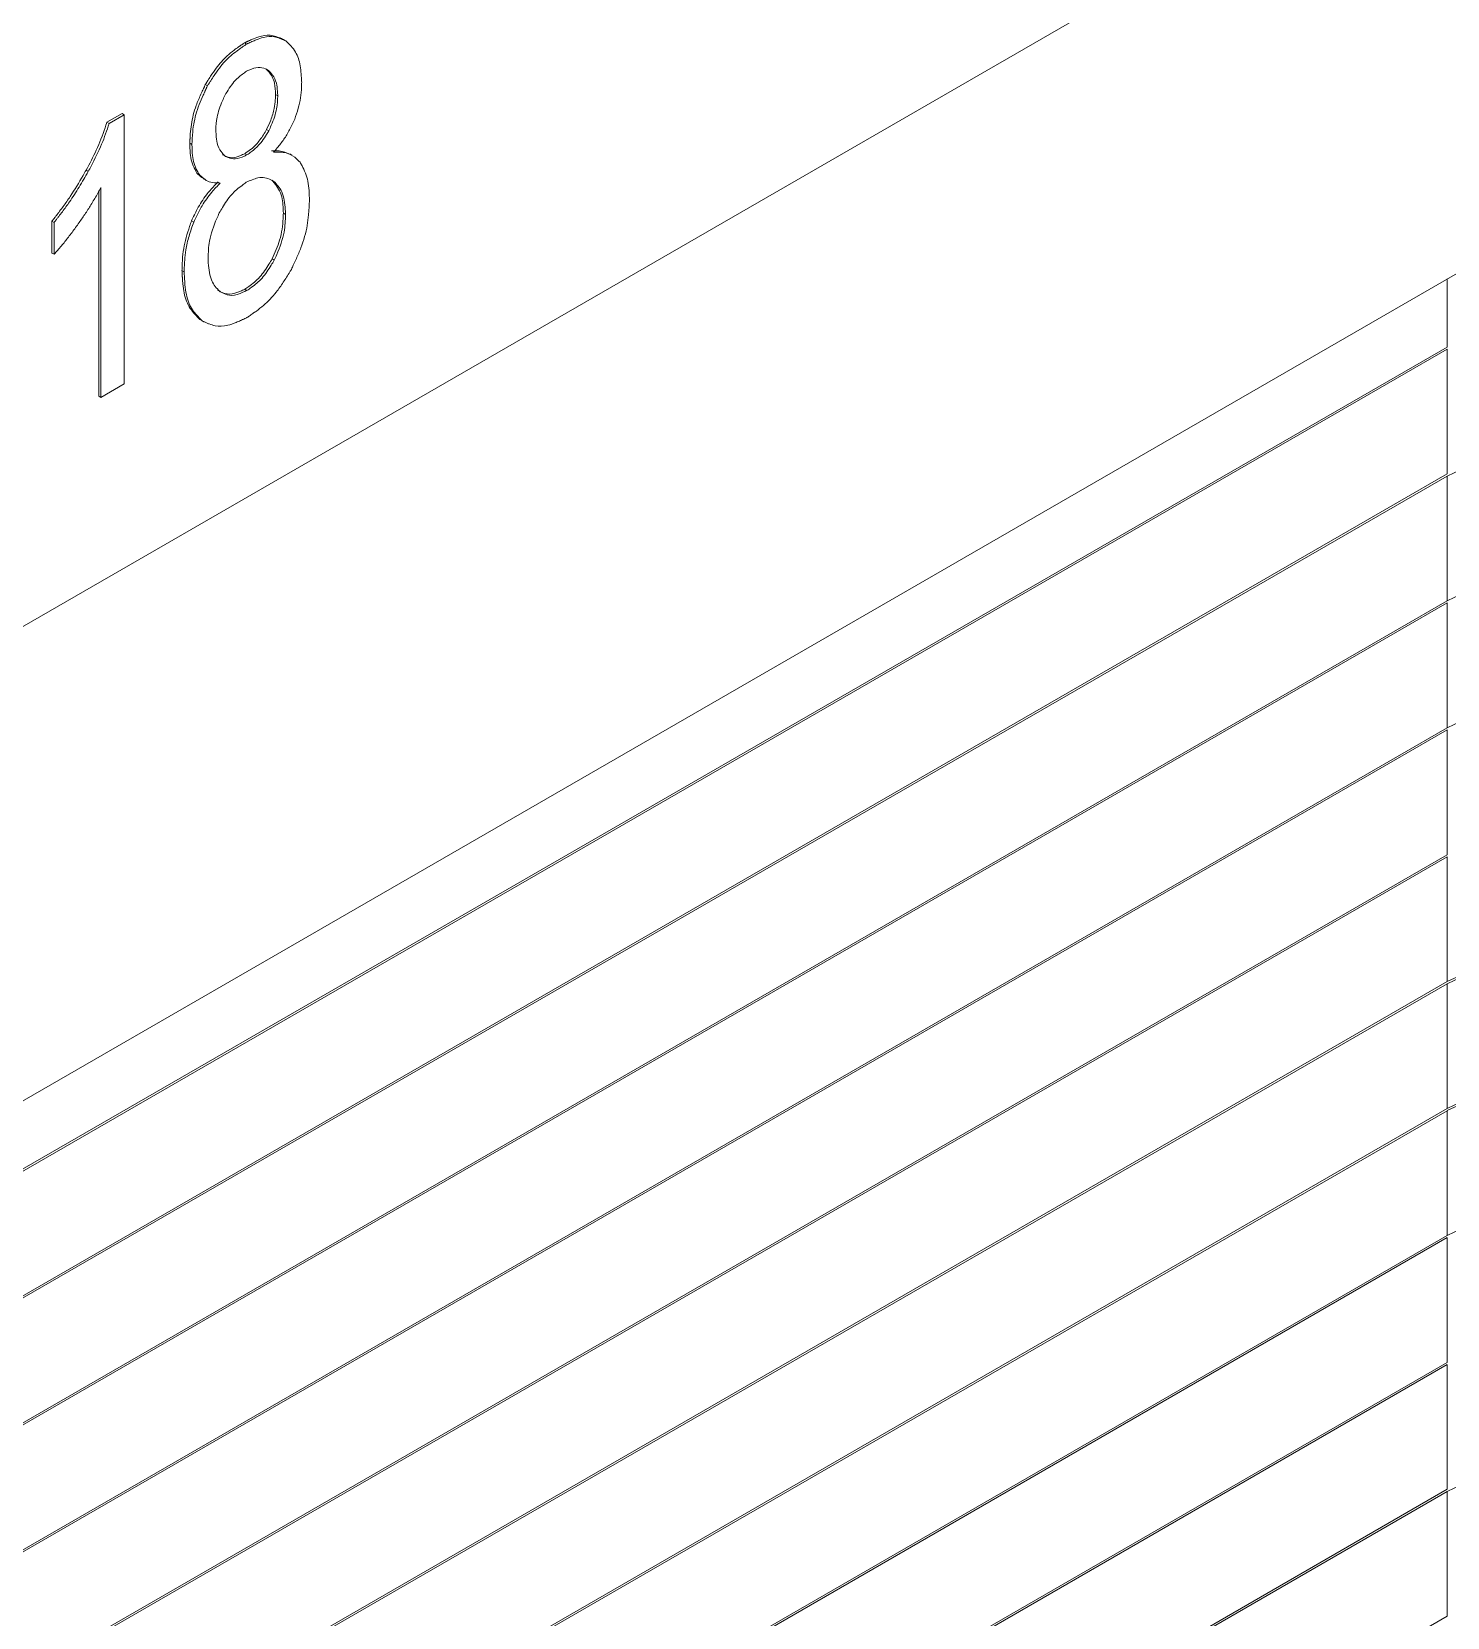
# Model space of a CAD drawing. Header units: millimetres. Extents: x -489 to 1607, y 116 to 1738.
# Drawn here: x 1275.01 to 1279.64, y 1293.88 to 1299.07 of the extents above; entities that cross this region are included whole.
import ezdxf

# ---------------------------------------------------------------- set-up
doc = ezdxf.new("R2010")
doc.units = ezdxf.units.MM

msp = doc.modelspace()

# ---------------------------------------------------------------- linework, layer by layer
at = {"color": 7, "linetype": 'Continuous', "lineweight": 15}
for p, q in [((1278.5367, 1299.177), (1264.3946, 1291.013)), ((1275.8408, 1299.0397), (1275.8337, 1299.0437)), ((1275.7119, 1299.0292), (1275.7049, 1299.0333)), ((1275.7837, 1298.9431), (1275.7767, 1298.9472)), ((1275.5841, 1298.8927), (1275.5771, 1298.8968)), ((1275.814, 1298.86), (1275.8069, 1298.8641)), ((1275.305, 1298.8025), (1275.2553, 1298.7738)), ((1275.2624, 1298.7697), (1275.3121, 1298.7984)), ((1275.3121, 1298.7984), (1275.305, 1298.8025)), ((1275.3121, 1298.7984), (1275.3121, 1297.9181)), ((1275.2553, 1298.7738), (1275.2624, 1298.7697)), ((1275.7845, 1298.7457), (1275.7774, 1298.7498)), ((1275.5333, 1298.7008), (1275.5262, 1298.7049)), ((1275.7132, 1298.667), (1275.7062, 1298.671)), ((1275.8602, 1298.666), (1275.8532, 1298.6701)), ((1280.2338, 1298.6053), (1262.5561, 1288.4002)), ((1275.1943, 1298.6126), (1275.1872, 1298.6167)), ((1275.5567, 1298.6035), (1275.5496, 1298.6075)), ((1275.5736, 1298.5874), (1275.5807, 1298.5833)), ((1275.2284, 1298.547), (1275.2284, 1297.8779)), ((1275.2355, 1297.8738), (1275.2355, 1298.5598)), ((1275.8393, 1298.4718), (1275.8323, 1298.4759)), ((1275.0827, 1298.4459), (1275.0756, 1298.45)), ((1275.0756, 1298.45), (1275.0756, 1298.3459)), ((1275.0827, 1298.3418), (1275.0827, 1298.4459)), ((1275.5392, 1298.4474), (1275.5321, 1298.4515)), ((1275.0827, 1298.3418), (1275.0756, 1298.3459)), ((1275.8026, 1298.3227), (1275.7956, 1298.3268)), ((1275.5008, 1298.2883), (1275.5079, 1298.2843)), ((1275.7132, 1298.2232), (1275.7062, 1298.2273)), ((1275.5666, 1298.1239), (1275.5595, 1298.128)), ((1263.0105, 1288.4397), (1279.6379, 1298.0385)), ((1279.6379, 1298.0316), (1263.0105, 1288.4328)), ((1279.6379, 1298.0316), (1279.6379, 1297.6233)), ((1275.3121, 1297.9181), (1275.2355, 1297.8738)), ((1275.2355, 1297.8738), (1275.2284, 1297.8779)), ((1263.0105, 1288.0245), (1279.6379, 1297.6233)), ((1279.6379, 1297.6164), (1263.0105, 1288.0176)), ((1279.6379, 1297.6164), (1279.6379, 1297.2081)), ((1263.0105, 1287.6093), (1279.6379, 1297.2081)), ((1279.6379, 1297.2012), (1263.0105, 1287.6024)), ((1279.6379, 1297.2012), (1279.6379, 1296.7929)), ((1263.0105, 1287.1941), (1279.6379, 1296.7929)), ((1279.6379, 1296.786), (1263.0105, 1287.1872)), ((1279.6379, 1296.786), (1279.6379, 1296.3777)), ((1263.0105, 1286.7789), (1279.6379, 1296.3777)), ((1279.6379, 1296.3708), (1263.0105, 1286.772)), ((1279.6379, 1296.3708), (1279.6379, 1295.9625)), ((1263.0105, 1286.3637), (1279.6379, 1295.9625)), ((1279.6379, 1295.9556), (1263.0105, 1286.3568)), ((1279.6379, 1295.9556), (1279.6379, 1295.5473)), ((1263.0105, 1285.9485), (1279.6379, 1295.5473)), ((1279.6379, 1295.5404), (1263.0105, 1285.9416)), ((1279.6379, 1295.5404), (1279.6379, 1295.1321)), ((1263.0105, 1285.5333), (1279.6379, 1295.1321)), ((1279.6379, 1295.1252), (1263.0105, 1285.5264)), ((1279.6379, 1295.1252), (1279.6379, 1294.717)), ((1263.0105, 1285.1182), (1279.6379, 1294.717)), ((1279.6379, 1294.7101), (1263.0105, 1285.1113)), ((1279.6379, 1294.7101), (1279.6379, 1294.3018)), ((1263.0105, 1284.703), (1279.6379, 1294.3018)), ((1279.6379, 1294.2949), (1263.0105, 1284.696)), ((1279.6379, 1294.2949), (1279.6379, 1293.8866)), ((1263.0105, 1284.2878), (1279.6379, 1293.8866))]:
    msp.add_line(p, q, dxfattribs=at)
at = {"color": 8, "linetype": 'Continuous', "lineweight": 15}
msp.add_line((1279.6379, 1298.2613), (1279.6379, 1298.0385), dxfattribs=at)
at = {"color": 7, "linetype": 'Continuous', "lineweight": 15}
for centre in [(1279.0152, 1298.9907), (1279.0152, 1298.5824), (1279.0152, 1298.1672), (1279.0152, 1297.3369), (1279.0152, 1297.3299), (1279.0152, 1296.9217), (1279.0152, 1296.9148), (1279.0152, 1296.5065), (1279.0152, 1295.6692), (1279.0152, 1294.8388), (1279.0152, 1294.4305)]:
    msp.add_arc(centre, 1.5088, 294.3752, 354.3055, dxfattribs=at)
for points, knots in [([(1275.8337, 1299.0437), (1275.8328, 1299.0441), (1275.8315, 1299.0447), (1275.8297, 1299.0455), (1275.828, 1299.0463), (1275.8262, 1299.047), (1275.8244, 1299.0478), (1275.8231, 1299.0484), (1275.8213, 1299.0491), (1275.8164, 1299.0511), (1275.8057, 1299.055), (1275.7846, 1299.0602), (1275.757, 1299.0561), (1275.7342, 1299.0467), (1275.724, 1299.0422), (1275.7213, 1299.041), (1275.7201, 1299.0404), (1275.7191, 1299.0399), (1275.7179, 1299.0394), (1275.7169, 1299.0389), (1275.7157, 1299.0384), (1275.7147, 1299.0379), (1275.7134, 1299.0373), (1275.7122, 1299.0368), (1275.711, 1299.0362), (1275.7098, 1299.0356), (1275.7088, 1299.0352), (1275.7076, 1299.0346), (1275.7063, 1299.034), (1275.7054, 1299.0335), (1275.7049, 1299.0333)], [0, 0, 0, 0, 0.024579, 0.03682, 0.049157, 0.073639, 0.085936, 0.098232, 0.110528, 0.13508, 0.233309, 0.397106, 0.672705, 0.835878, 0.87691, 0.887134, 0.892291, 0.902515, 0.907671, 0.917882, 0.923038, 0.933262, 0.938404, 0.948701, 0.958912, 0.964053, 0.974278, 0.979419, 0.989703, 1, 1, 1, 1]), ([(1275.7119, 1299.0292), (1275.7131, 1299.0298), (1275.7155, 1299.0309), (1275.7202, 1299.0331), (1275.7248, 1299.0353), (1275.7331, 1299.0391), (1275.7468, 1299.045), (1275.7726, 1299.0544), (1275.7988, 1299.0552), (1275.8177, 1299.0492), (1275.8272, 1299.0455), (1275.8318, 1299.0436), (1275.8349, 1299.0423), (1275.8376, 1299.0411), (1275.8397, 1299.0401), (1275.8408, 1299.0397)], [0, 0, 0, 0, 0.0246299, 0.0491734, 0.0983016, 0.1228002, 0.2210601, 0.3878931, 0.6668678, 0.8134509, 0.8867125, 0.9232454, 0.9415045, 0.9707523, 1, 1, 1, 1]), ([(1275.7049, 1299.0333), (1275.7037, 1299.0325), (1275.7019, 1299.0313), (1275.6996, 1299.0297), (1275.6972, 1299.0281), (1275.6949, 1299.0265), (1275.6925, 1299.0249), (1275.6908, 1299.0237), (1275.6884, 1299.022), (1275.682, 1299.0175), (1275.6684, 1299.0077), (1275.643, 1298.9873), (1275.6167, 1298.9573), (1275.5989, 1298.9308), (1275.5908, 1298.9184), (1275.5883, 1298.9144), (1275.5864, 1298.9116), (1275.585, 1298.9093), (1275.5832, 1298.9065), (1275.5817, 1298.9042), (1275.5801, 1298.9016), (1275.5787, 1298.8993), (1275.5776, 1298.8976), (1275.5771, 1298.8968)], [0, 0, 0, 0, 0.024793, 0.037197, 0.049587, 0.074394, 0.086798, 0.099201, 0.11162, 0.136457, 0.235681, 0.401107, 0.679025, 0.839167, 0.879379, 0.899468, 0.909484, 0.929572, 0.939685, 0.959758, 0.96987, 0.984963, 1, 1, 1, 1]), ([(1275.5841, 1298.8927), (1275.585, 1298.8941), (1275.5868, 1298.8969), (1275.5895, 1298.9011), (1275.593, 1298.9068), (1275.5993, 1298.9166), (1275.6109, 1298.9342), (1275.632, 1298.9639), (1275.6589, 1298.991), (1275.6824, 1299.0087), (1275.6938, 1299.0168), (1275.6999, 1299.021), (1275.7038, 1299.0237), (1275.7081, 1299.0266), (1275.7107, 1299.0284), (1275.7119, 1299.0292)], [0, 0, 0, 0, 0.0247326, 0.0496739, 0.0743654, 0.1240292, 0.2233209, 0.3898445, 0.6684765, 0.8165705, 0.8904697, 0.9089647, 0.9458811, 0.9729707, 1, 1, 1, 1]), ([(1275.8408, 1299.0397), (1275.8422, 1299.0383), (1275.845, 1299.0355), (1275.8505, 1299.0299), (1275.8601, 1299.0199), (1275.8765, 1298.9997), (1275.8869, 1298.9677), (1275.8899, 1298.9389), (1275.8908, 1298.9263), (1275.8912, 1298.9206), (1275.8915, 1298.916), (1275.8918, 1298.9102), (1275.892, 1298.9067), (1275.8922, 1298.9044)], [0, 0, 0, 0, 0.0455675, 0.0912744, 0.1824579, 0.3651825, 0.679165, 0.8392546, 0.8795055, 0.899555, 0.9396338, 0.9598041, 1, 1, 1, 1]), ([(1275.7122, 1298.9409), (1275.7075, 1298.9376), (1275.6934, 1298.9277), (1275.6666, 1298.9046), (1275.6504, 1298.8773), (1275.6412, 1298.8617)], [0, 0, 0, 0, 0.175946, 0.531201, 1, 1, 1, 1]), ([(1275.7837, 1298.9431), (1275.7803, 1298.9449), (1275.7701, 1298.9503), (1275.7502, 1298.9564), (1275.7275, 1298.9477), (1275.7148, 1298.942), (1275.7122, 1298.9409)], [0, 0, 0, 0, 0.174074, 0.525037, 0.904667, 1, 1, 1, 1]), ([(1275.7767, 1298.9472), (1275.7794, 1298.9443), (1275.7909, 1298.9324), (1275.8051, 1298.9072), (1275.8063, 1298.8771), (1275.8069, 1298.8641)], [0, 0, 0, 0, 0.150879, 0.632495, 1, 1, 1, 1]), ([(1275.814, 1298.86), (1275.8137, 1298.8652), (1275.8129, 1298.8796), (1275.8102, 1298.9054), (1275.799, 1298.9273), (1275.7883, 1298.9384), (1275.7837, 1298.9431)], [0, 0, 0, 0, 0.150621, 0.412487, 0.752362, 1, 1, 1, 1]), ([(1275.5771, 1298.8968), (1275.5767, 1298.896), (1275.5757, 1298.8938), (1275.5742, 1298.8908), (1275.5729, 1298.8878), (1275.5718, 1298.8855), (1275.5704, 1298.8825), (1275.569, 1298.8795), (1275.5676, 1298.8765), (1275.5656, 1298.872), (1275.5584, 1298.8562), (1275.5429, 1298.8203), (1275.5317, 1298.7758), (1275.5286, 1298.7432), (1275.5277, 1298.7301), (1275.5274, 1298.7266), (1275.5273, 1298.725), (1275.5272, 1298.7234), (1275.5271, 1298.7218), (1275.5271, 1298.7205), (1275.527, 1298.7189), (1275.5269, 1298.7176), (1275.5268, 1298.716), (1275.5267, 1298.7144), (1275.5266, 1298.7128), (1275.5265, 1298.7112), (1275.5265, 1298.71), (1275.5263, 1298.7077), (1275.5263, 1298.7062), (1275.5262, 1298.7049)], [0, 0, 0, 0, 0.011528, 0.034694, 0.046332, 0.057819, 0.069457, 0.092501, 0.104098, 0.115656, 0.161949, 0.347153, 0.664801, 0.831998, 0.873938, 0.879194, 0.889707, 0.900214, 0.90547, 0.915977, 0.921228, 0.931735, 0.936986, 0.947488, 0.957991, 0.963242, 0.973744, 0.978995, 1, 1, 1, 1]), ([(1275.5333, 1298.7008), (1275.5333, 1298.7022), (1275.5335, 1298.705), (1275.5337, 1298.7085), (1275.5339, 1298.712), (1275.534, 1298.7148), (1275.5343, 1298.7183), (1275.5344, 1298.7211), (1275.5348, 1298.7261), (1275.5358, 1298.7409), (1275.5393, 1298.7757), (1275.5517, 1298.8204), (1275.5666, 1298.8546), (1275.5729, 1298.8686), (1275.5752, 1298.8737), (1275.5767, 1298.8768), (1275.5782, 1298.88), (1275.5794, 1298.8825), (1275.5809, 1298.8857), (1275.5823, 1298.8889), (1275.5835, 1298.8914), (1275.5841, 1298.8927)], [0, 0, 0, 0, 0.023081, 0.046299, 0.057771, 0.080994, 0.092471, 0.115704, 0.127191, 0.173426, 0.358816, 0.687117, 0.84323, 0.882452, 0.902011, 0.921651, 0.931374, 0.951055, 0.960819, 0.980389, 1, 1, 1, 1]), ([(1275.8922, 1298.9044), (1275.892, 1298.8988), (1275.8914, 1298.8822), (1275.8894, 1298.8544), (1275.8812, 1298.8191), (1275.8734, 1298.7958), (1275.8694, 1298.784)], [0, 0, 0, 0, 0.14626, 0.439404, 0.716397, 1, 1, 1, 1]), ([(1275.6412, 1298.8617), (1275.6384, 1298.8557), (1275.6275, 1298.8323), (1275.6135, 1298.7926), (1275.6121, 1298.7626), (1275.6115, 1298.749)], [0, 0, 0, 0, 0.158146, 0.618226, 1, 1, 1, 1]), ([(1275.8069, 1298.8641), (1275.8066, 1298.8585), (1275.8058, 1298.8438), (1275.8033, 1298.8165), (1275.7927, 1298.7828), (1275.7821, 1298.7599), (1275.7774, 1298.7498)], [0, 0, 0, 0, 0.155294, 0.406248, 0.738643, 1, 1, 1, 1]), ([(1275.7845, 1298.7457), (1275.7873, 1298.7517), (1275.7982, 1298.7754), (1275.8122, 1298.8157), (1275.8134, 1298.8461), (1275.814, 1298.86)], [0, 0, 0, 0, 0.15563, 0.615076, 1, 1, 1, 1]), ([(1275.8694, 1298.784), (1275.8666, 1298.778), (1275.8587, 1298.7608), (1275.8447, 1298.733), (1275.8234, 1298.703), (1275.8082, 1298.6849), (1275.8005, 1298.6758)], [0, 0, 0, 0, 0.153556, 0.439505, 0.716157, 1, 1, 1, 1]), ([(1275.2553, 1298.7738), (1275.2533, 1298.7677), (1275.2431, 1298.7372), (1275.2231, 1298.6839), (1275.1989, 1298.6385), (1275.1872, 1298.6167)], [0, 0, 0, 0, 0.114912, 0.57523, 1, 1, 1, 1]), ([(1275.1943, 1298.6126), (1275.1974, 1298.6185), (1275.213, 1298.6479), (1275.2392, 1298.7), (1275.2549, 1298.7471), (1275.2624, 1298.7697)], [0, 0, 0, 0, 0.114847, 0.574842, 1, 1, 1, 1]), ([(1275.6115, 1298.749), (1275.6117, 1298.7437), (1275.6124, 1298.7287), (1275.6149, 1298.7017), (1275.6263, 1298.6793), (1275.6367, 1298.6679), (1275.6409, 1298.6634)], [0, 0, 0, 0, 0.148229, 0.422474, 0.769732, 1, 1, 1, 1]), ([(1275.7774, 1298.7498), (1275.774, 1298.7441), (1275.7636, 1298.7269), (1275.7413, 1298.6953), (1275.7189, 1298.6799), (1275.7062, 1298.671)], [0, 0, 0, 0, 0.176042, 0.530842, 1, 1, 1, 1]), ([(1275.7132, 1298.667), (1275.7179, 1298.6702), (1275.732, 1298.6801), (1275.7589, 1298.7029), (1275.7752, 1298.7302), (1275.7845, 1298.7457)], [0, 0, 0, 0, 0.17596, 0.531074, 1, 1, 1, 1]), ([(1275.5262, 1298.7049), (1275.5264, 1298.6995), (1275.5269, 1298.6835), (1275.5288, 1298.6573), (1275.537, 1298.6302), (1275.5454, 1298.6152), (1275.5496, 1298.6075)], [0, 0, 0, 0, 0.141714, 0.425147, 0.708915, 1, 1, 1, 1]), ([(1275.5567, 1298.6035), (1275.5546, 1298.6072), (1275.5485, 1298.6184), (1275.5397, 1298.6373), (1275.5344, 1298.6669), (1275.5337, 1298.6886), (1275.5333, 1298.7008)], [0, 0, 0, 0, 0.141702, 0.425235, 0.675457, 1, 1, 1, 1]), ([(1275.8531, 1298.6699), (1275.8422, 1298.6742), (1275.8238, 1298.6813), (1275.8022, 1298.6803), (1275.7935, 1298.6799)], [0, 0, 0, 0, 0.596979, 1, 1, 1, 1]), ([(1275.7062, 1298.671), (1275.7015, 1298.6689), (1275.6874, 1298.6624), (1275.6631, 1298.6546), (1275.6455, 1298.6616), (1275.636, 1298.6664), (1275.6338, 1298.6675)], [0, 0, 0, 0, 0.173173, 0.522653, 0.889137, 1, 1, 1, 1]), ([(1275.6409, 1298.6634), (1275.6443, 1298.6617), (1275.6547, 1298.6564), (1275.6747, 1298.6507), (1275.6975, 1298.6598), (1275.7104, 1298.6657), (1275.7132, 1298.667)], [0, 0, 0, 0, 0.1732811, 0.5225442, 0.8959073, 1, 1, 1, 1]), ([(1275.8005, 1298.6758), (1275.8048, 1298.6759), (1275.8175, 1298.6761), (1275.843, 1298.6756), (1275.8676, 1298.6628), (1275.8817, 1298.6484), (1275.8873, 1298.6427)], [0, 0, 0, 0, 0.1237147, 0.3711405, 0.749491, 1, 1, 1, 1]), ([(1275.8873, 1298.6427), (1275.8893, 1298.639), (1275.8996, 1298.6204), (1275.9157, 1298.583), (1275.9169, 1298.5396), (1275.9175, 1298.5177)], [0, 0, 0, 0, 0.1102468, 0.5535295, 1, 1, 1, 1]), ([(1275.1872, 1298.6167), (1275.1839, 1298.6109), (1275.1672, 1298.582), (1275.1433, 1298.5417), (1275.1165, 1298.5039), (1275.1027, 1298.4854), (1275.0958, 1298.4762), (1275.0923, 1298.4717), (1275.0903, 1298.4691), (1275.0883, 1298.4665), (1275.0864, 1298.4639), (1275.0843, 1298.4613), (1275.0828, 1298.4593), (1275.0809, 1298.4568), (1275.079, 1298.4543), (1275.0771, 1298.4518), (1275.0761, 1298.4506), (1275.0756, 1298.45)], [0, 0, 0, 0, 0.09899, 0.495124, 0.693116, 0.792055, 0.84154, 0.866328, 0.878659, 0.890975, 0.915762, 0.928077, 0.940533, 0.952849, 0.976495, 0.988216, 1, 1, 1, 1]), ([(1275.0827, 1298.4459), (1275.0837, 1298.4472), (1275.0857, 1298.4498), (1275.0887, 1298.4537), (1275.0927, 1298.4589), (1275.0997, 1298.468), (1275.1136, 1298.4863), (1275.1367, 1298.5177), (1275.165, 1298.5618), (1275.1845, 1298.5956), (1275.1943, 1298.6126)], [0, 0, 0, 0, 0.02463, 0.0494, 0.07417, 0.123664, 0.222533, 0.420534, 0.709218, 1, 1, 1, 1]), ([(1275.6189, 1298.5791), (1275.6145, 1298.5745), (1275.6014, 1298.5607), (1275.5766, 1298.5332), (1275.5519, 1298.4936), (1275.5381, 1298.4643), (1275.5321, 1298.4515)], [0, 0, 0, 0, 0.126771, 0.380522, 0.730234, 1, 1, 1, 1]), ([(1275.5392, 1298.4474), (1275.542, 1298.4534), (1275.5506, 1298.4714), (1275.5678, 1298.5058), (1275.5953, 1298.5429), (1275.6166, 1298.5653), (1275.6259, 1298.575)], [0, 0, 0, 0, 0.1267192, 0.3805997, 0.7301594, 1, 1, 1, 1]), ([(1275.5496, 1298.6075), (1275.5524, 1298.6047), (1275.5598, 1298.5971), (1275.5684, 1298.5913), (1275.5738, 1298.5877)], [0, 0, 0, 0, 0.371983, 1, 1, 1, 1]), ([(1275.6259, 1298.575), (1275.6217, 1298.5751), (1275.6092, 1298.5755), (1275.5898, 1298.5776), (1275.5714, 1298.5886), (1275.5616, 1298.5985), (1275.5567, 1298.6035)], [0, 0, 0, 0, 0.153156, 0.460096, 0.726799, 1, 1, 1, 1]), ([(1275.7112, 1298.5773), (1275.7065, 1298.5739), (1275.69, 1298.5623), (1275.6612, 1298.539), (1275.6382, 1298.5039), (1275.6261, 1298.4831), (1275.6225, 1298.477)], [0, 0, 0, 0, 0.140025, 0.493771, 0.851106, 1, 1, 1, 1]), ([(1275.8016, 1298.5801), (1275.7982, 1298.5819), (1275.7888, 1298.5869), (1275.7725, 1298.5938), (1275.7454, 1298.5929), (1275.7241, 1298.5832), (1275.7112, 1298.5773)], [0, 0, 0, 0, 0.137497, 0.379916, 0.624484, 1, 1, 1, 1]), ([(1275.7945, 1298.5842), (1275.7972, 1298.5813), (1275.8108, 1298.5666), (1275.8301, 1298.5353), (1275.8316, 1298.4947), (1275.8323, 1298.4759)], [0, 0, 0, 0, 0.116964, 0.590322, 1, 1, 1, 1]), ([(1275.8393, 1298.4718), (1275.8391, 1298.4771), (1275.8378, 1298.5037), (1275.832, 1298.5478), (1275.8112, 1298.5699), (1275.8016, 1298.5801)], [0, 0, 0, 0, 0.117008, 0.589122, 1, 1, 1, 1]), ([(1275.2355, 1298.5598), (1275.2322, 1298.554), (1275.2226, 1298.5364), (1275.2065, 1298.5082), (1275.1857, 1298.4761), (1275.1716, 1298.4558), (1275.1645, 1298.4456)], [0, 0, 0, 0, 0.148226, 0.4450773, 0.7220907, 1, 1, 1, 1]), ([(1275.6225, 1298.477), (1275.6199, 1298.471), (1275.6065, 1298.4406), (1275.5882, 1298.3885), (1275.5867, 1298.3475), (1275.5861, 1298.3292)], [0, 0, 0, 0, 0.120153, 0.607045, 1, 1, 1, 1]), ([(1275.8323, 1298.4759), (1275.832, 1298.4704), (1275.8308, 1298.4423), (1275.825, 1298.3922), (1275.8048, 1298.3472), (1275.7956, 1298.3268)], [0, 0, 0, 0, 0.119059, 0.599847, 1, 1, 1, 1]), ([(1275.8026, 1298.3227), (1275.8053, 1298.3287), (1275.8188, 1298.359), (1275.8374, 1298.4117), (1275.8387, 1298.4531), (1275.8393, 1298.4718)], [0, 0, 0, 0, 0.119032, 0.601185, 1, 1, 1, 1]), ([(1275.9175, 1298.5177), (1275.9174, 1298.5149), (1275.9172, 1298.5107), (1275.9168, 1298.5037), (1275.9164, 1298.4967), (1275.9157, 1298.4854), (1275.9141, 1298.4656), (1275.9096, 1298.4248), (1275.8955, 1298.3755), (1275.8787, 1298.3364), (1275.8709, 1298.3189), (1275.8675, 1298.3116), (1275.8645, 1298.305), (1275.8619, 1298.2992), (1275.8598, 1298.2948), (1275.8588, 1298.2926)], [0, 0, 0, 0, 0.039459, 0.059128, 0.098602, 0.137977, 0.216851, 0.374827, 0.694512, 0.846988, 0.885204, 0.92343, 0.942547, 0.971256, 1, 1, 1, 1]), ([(1275.1645, 1298.4456), (1275.1607, 1298.4402), (1275.1491, 1298.4241), (1275.1301, 1298.3982), (1275.1065, 1298.3691), (1275.0906, 1298.3509), (1275.0827, 1298.3418)], [0, 0, 0, 0, 0.148096, 0.444351, 0.721797, 1, 1, 1, 1]), ([(1275.5321, 1298.4515), (1275.53, 1298.4454), (1275.5195, 1298.4149), (1275.5064, 1298.371), (1275.5028, 1298.3328), (1275.5019, 1298.3165), (1275.5017, 1298.3112), (1275.5016, 1298.3087), (1275.5015, 1298.3072), (1275.5014, 1298.3061), (1275.5014, 1298.3046), (1275.5013, 1298.3031), (1275.5013, 1298.3016), (1275.5012, 1298.3005), (1275.5012, 1298.2994), (1275.5011, 1298.2983), (1275.5011, 1298.2968), (1275.501, 1298.2953), (1275.501, 1298.2928), (1275.5009, 1298.2906), (1275.5008, 1298.2887), (1275.5008, 1298.2883)], [0, 0, 0, 0, 0.108033, 0.542231, 0.770108, 0.827556, 0.856257, 0.870765, 0.87786, 0.885111, 0.892202, 0.906549, 0.9138, 0.920888, 0.92814, 0.935391, 0.942482, 0.956821, 0.96407, 0.992748, 1, 1, 1, 1]), ([(1275.5079, 1298.2843), (1275.5079, 1298.2856), (1275.508, 1298.2877), (1275.5081, 1298.2912), (1275.5082, 1298.294), (1275.5083, 1298.2967), (1275.5084, 1298.2988), (1275.5085, 1298.3016), (1275.5088, 1298.3092), (1275.5098, 1298.3275), (1275.5128, 1298.359), (1275.5233, 1298.4015), (1275.5339, 1298.432), (1275.5392, 1298.4474)], [0, 0, 0, 0, 0.026886, 0.040411, 0.067457, 0.080986, 0.09435, 0.107878, 0.134935, 0.242796, 0.459079, 0.726494, 1, 1, 1, 1]), ([(1275.5861, 1298.3292), (1275.5863, 1298.3239), (1275.5876, 1298.2973), (1275.5934, 1298.2532), (1275.614, 1298.2311), (1275.6236, 1298.2208)], [0, 0, 0, 0, 0.117111, 0.589521, 1, 1, 1, 1]), ([(1275.7956, 1298.3268), (1275.7922, 1298.321), (1275.7799, 1298.3005), (1275.7564, 1298.2651), (1275.7271, 1298.2419), (1275.7105, 1298.2303), (1275.7062, 1298.2273)], [0, 0, 0, 0, 0.1398282, 0.5034764, 0.8710203, 1, 1, 1, 1]), ([(1275.7132, 1298.2232), (1275.7179, 1298.2265), (1275.7347, 1298.2382), (1275.764, 1298.2617), (1275.7871, 1298.2967), (1275.7993, 1298.3171), (1275.8026, 1298.3227)], [0, 0, 0, 0, 0.139797, 0.500318, 0.864306, 1, 1, 1, 1]), ([(1275.5008, 1298.2883), (1275.5009, 1298.287), (1275.501, 1298.2844), (1275.5012, 1298.2811), (1275.5014, 1298.2778), (1275.5015, 1298.2745), (1275.5017, 1298.2712), (1275.502, 1298.2679), (1275.5022, 1298.2647), (1275.5027, 1298.2568), (1275.504, 1298.24), (1275.5084, 1298.2044), (1275.5221, 1298.1704), (1275.5389, 1298.15), (1275.546, 1298.1422), (1275.5481, 1298.14), (1275.5489, 1298.1391), (1275.5498, 1298.1381), (1275.5505, 1298.1374), (1275.5513, 1298.1365), (1275.552, 1298.1358), (1275.5529, 1298.1349), (1275.5536, 1298.1341), (1275.5545, 1298.1332), (1275.5552, 1298.1325), (1275.556, 1298.1316), (1275.5567, 1298.1309), (1275.5576, 1298.13), (1275.5585, 1298.1291), (1275.5592, 1298.1284), (1275.5595, 1298.128)], [0, 0, 0, 0, 0.019509, 0.038903, 0.048662, 0.068171, 0.087572, 0.097334, 0.116739, 0.136153, 0.214016, 0.369769, 0.684725, 0.842015, 0.881532, 0.891404, 0.901215, 0.906167, 0.916072, 0.92093, 0.930869, 0.935821, 0.945665, 0.950651, 0.960495, 0.965353, 0.975326, 0.980184, 0.990062, 1, 1, 1, 1]), ([(1275.5666, 1298.1239), (1275.5659, 1298.1246), (1275.5639, 1298.1268), (1275.5611, 1298.1296), (1275.5577, 1298.1332), (1275.5529, 1298.1382), (1275.5436, 1298.1486), (1275.5261, 1298.1712), (1275.514, 1298.2075), (1275.5105, 1298.242), (1275.5093, 1298.2587), (1275.5088, 1298.2672), (1275.5084, 1298.2743), (1275.5081, 1298.28), (1275.508, 1298.2828), (1275.5079, 1298.2843)], [0, 0, 0, 0, 0.019493, 0.058323, 0.077815, 0.116761, 0.194504, 0.350218, 0.665492, 0.832331, 0.874198, 0.916146, 0.958075, 0.978979, 1, 1, 1, 1]), ([(1275.8588, 1298.2926), (1275.8571, 1298.2898), (1275.8518, 1298.2813), (1275.843, 1298.2672), (1275.8286, 1298.2448), (1275.8051, 1298.211), (1275.7744, 1298.1794), (1275.7498, 1298.1605), (1275.739, 1298.1527), (1275.7341, 1298.1492), (1275.7292, 1298.1457), (1275.7236, 1298.1418), (1275.7183, 1298.1381), (1275.7149, 1298.1358), (1275.7132, 1298.1347)], [0, 0, 0, 0, 0.04326, 0.129823, 0.216417, 0.389946, 0.665741, 0.811005, 0.847299, 0.865431, 0.901713, 0.937967, 0.969022, 1, 1, 1, 1]), ([(1275.7062, 1298.2273), (1275.7015, 1298.2252), (1275.6847, 1298.2177), (1275.6554, 1298.2076), (1275.6322, 1298.2164), (1275.62, 1298.223), (1275.6165, 1298.2249)], [0, 0, 0, 0, 0.138584, 0.496624, 0.857985, 1, 1, 1, 1]), ([(1275.6236, 1298.2208), (1275.6269, 1298.2189), (1275.6392, 1298.2123), (1275.6625, 1298.2034), (1275.6921, 1298.2138), (1275.7088, 1298.2213), (1275.7132, 1298.2232)], [0, 0, 0, 0, 0.1385915, 0.5020454, 0.8697302, 1, 1, 1, 1]), ([(1275.7132, 1298.1347), (1275.7121, 1298.1341), (1275.7085, 1298.1325), (1275.7038, 1298.1303), (1275.698, 1298.1276), (1275.6898, 1298.1238), (1275.6734, 1298.1168), (1275.6445, 1298.1063), (1275.6146, 1298.1057), (1275.5932, 1298.1125), (1275.5826, 1298.1168), (1275.5766, 1298.1194), (1275.5727, 1298.1211), (1275.5694, 1298.1227), (1275.5675, 1298.1235), (1275.5666, 1298.1239)], [0, 0, 0, 0, 0.021518, 0.064553, 0.086083, 0.129093, 0.21516, 0.387634, 0.664181, 0.809347, 0.881836, 0.918058, 0.954353, 0.977195, 1, 1, 1, 1])]:
    msp.add_open_spline(points, degree=3, knots=knots, dxfattribs=at)

doc.saveas('drawing.dxf')
